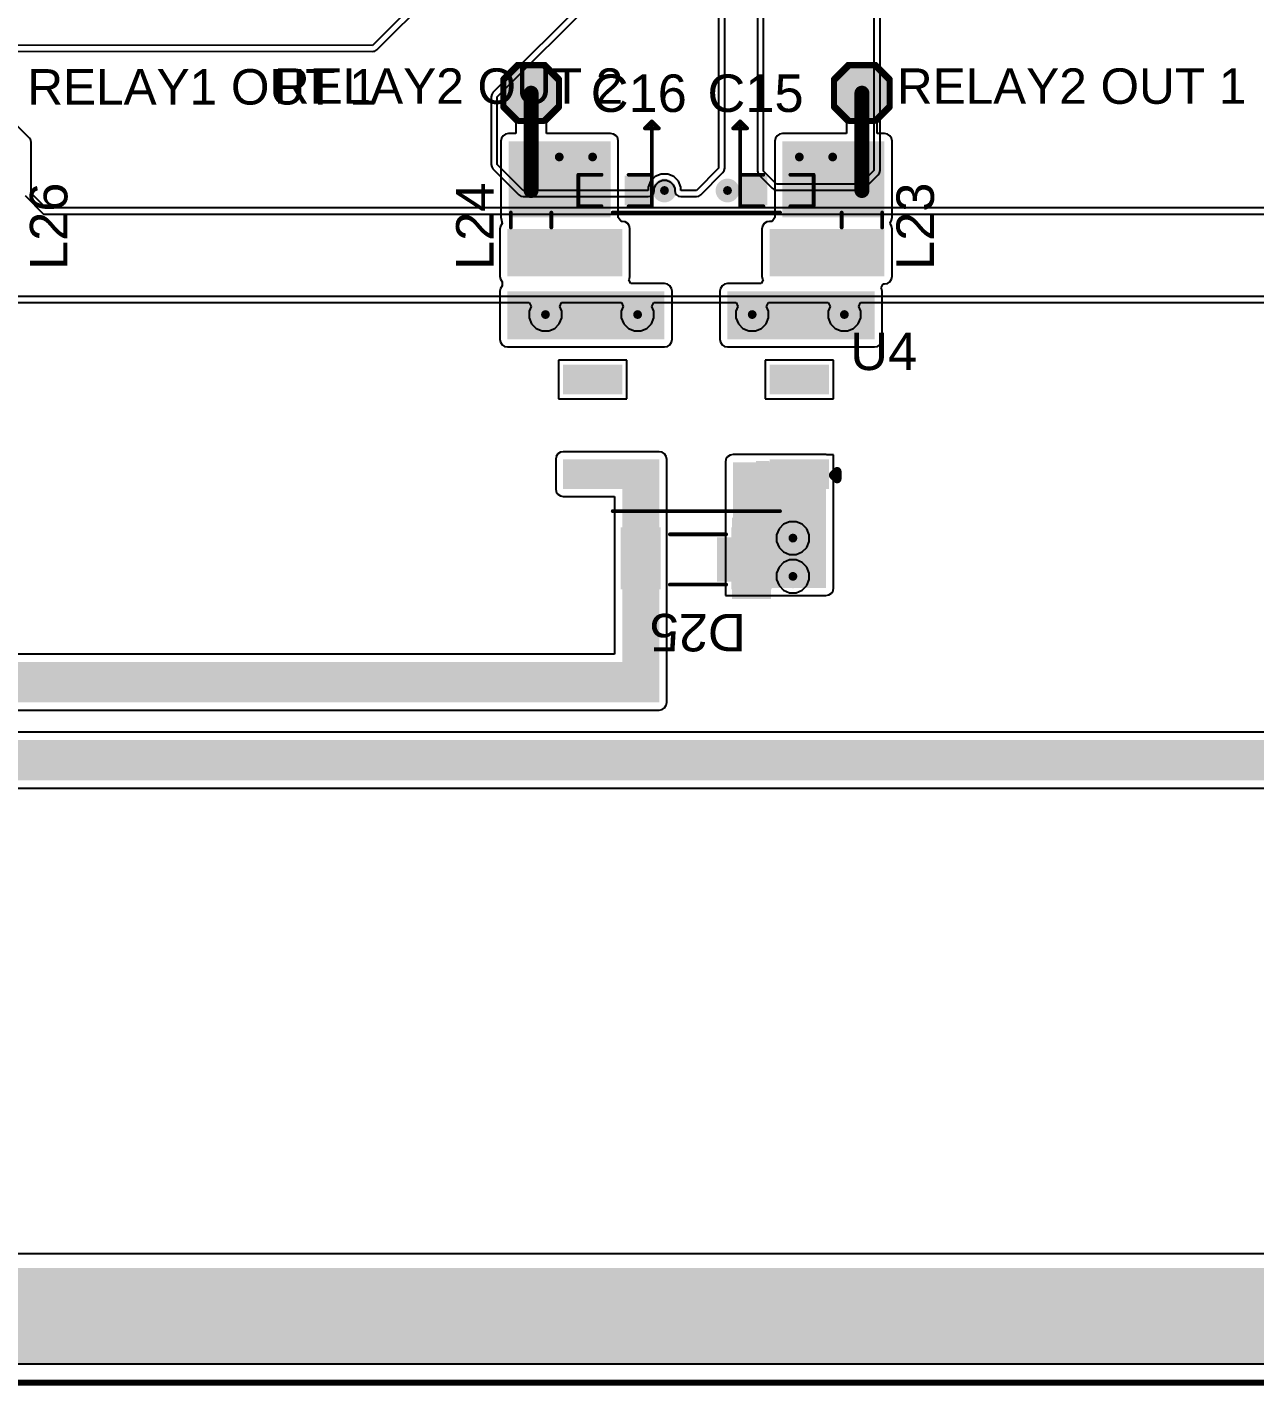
# Model space of a CAD drawing. Header units: millimetres. Extents: x 0 to 174, y 0 to 132.
# Drawn here: x 85.18 to 126.74, y -0.1 to 45.9 of the extents above; entities that cross this region are included whole.
import ezdxf

# ---------------------------------------------------------------- set-up
doc = ezdxf.new("R2010")
doc.units = ezdxf.units.MM
for name, color, linetype in [('BottomLayer', 5, 'Continuous'), ('BottomSolder', 6, 'Continuous'), ('Mechanical2', 216, 'Continuous'), ('TopLayer', 1, 'Continuous'), ('TopOverlay', 2, 'Continuous'), ('TopPaste', 8, 'Continuous'), ('TopSolder', 216, 'Continuous'), ('ViaHoleLayer', 16, 'Continuous')]:
    doc.layers.add(name, color=color, linetype=linetype)
doc.styles.add('Arial', font='', dxfattribs={"height": 0.2})
doc.styles.get('Arial').set_extended_font_data('Arial')

# ---------------------------------------------------------------- blocks, each defined once
blk = doc.blocks.new('G6K_2F_Y_DC12_9')
at = {"layer": 'TopLayer'}
for points in [[(-4.4, 3.4), (-4.4, 4.2), (-2.6, 4.2), (-2.6, 3.4)], [(2.6, 3.4), (2.6, 4.2), (4.4, 4.2), (4.4, 3.4)], [(-4.4, 0.2), (-4.4, 1), (-2.6, 1), (-2.6, 0.2)], [(2.6, 0.2), (2.6, 1), (4.4, 1), (4.4, 0.2)], [(-4.4, -2), (-4.4, -1.2), (-2.6, -1.2), (-2.6, -2)], [(2.6, -2), (2.6, -1.2), (4.4, -1.2), (4.4, -2)], [(-4.4, -4.2), (-4.4, -3.4), (-2.6, -3.4), (-2.6, -4.2)], [(2.6, -4.2), (2.6, -3.4), (4.4, -3.4), (4.4, -4.2)]]:
    blk.add_hatch(color=1, dxfattribs=at).paths.add_polyline_path(points)
at = {"layer": 'TopOverlay'}
blk.add_hatch(color=2, dxfattribs=at).paths.add_polyline_path([(-2.489, 3.353), (-2.032, 3.353), (-2.032, 4.267), (-2.489, 4.267)])
at = {"layer": 'TopPaste'}
for points in [[(-4.4, 3.4), (-4.4, 4.2), (-2.6, 4.2), (-2.6, 3.4)], [(2.6, 3.4), (2.6, 4.2), (4.4, 4.2), (4.4, 3.4)], [(-4.4, 0.2), (-4.4, 1), (-2.6, 1), (-2.6, 0.2)], [(2.6, 0.2), (2.6, 1), (4.4, 1), (4.4, 0.2)], [(-4.4, -2), (-4.4, -1.2), (-2.6, -1.2), (-2.6, -2)], [(2.6, -2), (2.6, -1.2), (4.4, -1.2), (4.4, -2)], [(-4.4, -4.2), (-4.4, -3.4), (-2.6, -3.4), (-2.6, -4.2)], [(2.6, -4.2), (2.6, -3.4), (4.4, -3.4), (4.4, -4.2)]]:
    blk.add_hatch(color=8, dxfattribs=at).paths.add_polyline_path(points)
at = {"layer": 'TopSolder'}
for points in [[(-4.502, 3.298), (-4.502, 4.302), (-2.498, 4.302), (-2.498, 3.298)], [(2.498, 3.298), (2.498, 4.302), (4.502, 4.302), (4.502, 3.298)], [(-4.502, 0.098), (-4.502, 1.102), (-2.498, 1.102), (-2.498, 0.098)], [(2.498, 0.098), (2.498, 1.102), (4.502, 1.102), (4.502, 0.098)], [(-4.502, -2.102), (-4.502, -1.098), (-2.498, -1.098), (-2.498, -2.102)], [(2.498, -2.102), (2.498, -1.098), (4.502, -1.098), (4.502, -2.102)], [(-4.502, -4.302), (-4.502, -3.298), (-2.498, -3.298), (-2.498, -4.302)], [(2.498, -4.302), (2.498, -3.298), (4.502, -3.298), (4.502, -4.302)]]:
    blk.add_hatch(color=216, dxfattribs=at).paths.add_polyline_path(points)
at = {"layer": 'TopOverlay'}
for points, const_width in [([(2.819, 5.055), (-2.845, 5.055)], 0.127), ([(-4.651, 3.838), (-4.778, 3.965)], 0.3), ([(-4.778, 3.965), (-4.778, 3.711)], 0.3), ([(-4.651, 3.838), (-4.778, 3.711)], 0.3), ([(2.819, -5.055), (-2.845, -5.055)], 0.127)]:
    blk.add_lwpolyline(points, dxfattribs=dict(at, const_width=const_width))
for points, const_width in [([(-2.877, 5.055, 1), (-2.813, 5.055, 1)], 0.0635), ([(2.788, 5.055, 1), (2.851, 5.055, 1)], 0.0635), ([(-4.853, 3.965, 1), (-4.703, 3.965, 1)], 0.15), ([(-4.853, 3.965, 1), (-4.703, 3.965, 1)], 0.15), ([(-4.853, 3.711, 1), (-4.703, 3.711, 1)], 0.15), ([(-4.853, 3.711, 1), (-4.703, 3.711, 1)], 0.15), ([(-4.726, 3.838, 1), (-4.576, 3.838, 1)], 0.15), ([(-4.726, 3.838, 1), (-4.576, 3.838, 1)], 0.15), ([(-2.877, -5.055, 1), (-2.813, -5.055, 1)], 0.0635), ([(2.788, -5.055, 1), (2.851, -5.055, 1)], 0.0635)]:
    blk.add_lwpolyline(points, format="xyb", close=True, dxfattribs=dict(at, const_width=const_width))
blk = doc.blocks.new('T__________24')
at = {"layer": 'TopLayer'}
blk.add_hatch(color=1, dxfattribs=at).paths.add_polyline_path([(0.381, 0.762), (-0.381, 0.762), (-0.762, 0.381), (-0.762, -0.381), (-0.381, -0.762), (0.381, -0.762), (0.762, -0.381), (0.762, 0.381)])
at = {"layer": 'TopPaste'}
blk.add_hatch(color=8, dxfattribs=at).paths.add_polyline_path([(0.381, 0.762), (-0.381, 0.762), (-0.762, 0.381), (-0.762, -0.381), (-0.381, -0.762), (0.381, -0.762), (0.762, -0.381), (0.762, 0.381)])
at = {"layer": 'TopSolder'}
blk.add_hatch(color=216, dxfattribs=at).paths.add_polyline_path([(0.432, 0.864), (-0.432, 0.864), (-0.864, 0.432), (-0.864, -0.432), (-0.432, -0.864), (0.432, -0.864), (0.864, -0.432), (0.864, 0.432)])
at = {"layer": 'TopOverlay', "const_width": 0.2}
for points in [[(-0.94, 0.432), (-0.432, 0.94)], [(-0.432, 0.94), (0.432, 0.94)], [(0.432, 0.94), (0.94, 0.432)], [(-0.94, -0.432), (-0.94, 0.432)], [(0.94, -0.432), (0.94, 0.432)], [(-0.94, -0.432), (-0.432, -0.94)], [(0.432, -0.94), (0.94, -0.432)], [(-0.432, -0.94), (0.432, -0.94)]]:
    blk.add_lwpolyline(points, dxfattribs=at)
at = {"layer": 'TopOverlay', "const_width": 0.1}
for points in [[(-0.482, 0.94, 1), (-0.382, 0.94, 1)], [(-0.482, 0.94, 1), (-0.382, 0.94, 1)], [(0.382, 0.94, 1), (0.482, 0.94, 1)], [(0.382, 0.94, 1), (0.482, 0.94, 1)], [(-0.99, 0.432, 1), (-0.89, 0.432, 1)], [(-0.99, 0.432, 1), (-0.89, 0.432, 1)], [(0.89, 0.432, 1), (0.99, 0.432, 1)], [(0.89, 0.432, 1), (0.99, 0.432, 1)], [(-0.99, -0.432, 1), (-0.89, -0.432, 1)], [(-0.99, -0.432, 1), (-0.89, -0.432, 1)], [(0.89, -0.432, 1), (0.99, -0.432, 1)], [(0.89, -0.432, 1), (0.99, -0.432, 1)], [(-0.482, -0.94, 1), (-0.382, -0.94, 1)], [(-0.482, -0.94, 1), (-0.382, -0.94, 1)], [(0.382, -0.94, 1), (0.482, -0.94, 1)], [(0.382, -0.94, 1), (0.482, -0.94, 1)]]:
    blk.add_lwpolyline(points, format="xyb", close=True, dxfattribs=at)
blk = doc.blocks.new('T__________27')
at = {"layer": 'TopLayer'}
blk.add_hatch(color=1, dxfattribs=at).paths.add_polyline_path([(0.381, 0.762), (-0.381, 0.762), (-0.762, 0.381), (-0.762, -0.381), (-0.381, -0.762), (0.381, -0.762), (0.762, -0.381), (0.762, 0.381)])
at = {"layer": 'TopPaste'}
blk.add_hatch(color=8, dxfattribs=at).paths.add_polyline_path([(0.381, 0.762), (-0.381, 0.762), (-0.762, 0.381), (-0.762, -0.381), (-0.381, -0.762), (0.381, -0.762), (0.762, -0.381), (0.762, 0.381)])
at = {"layer": 'TopSolder'}
blk.add_hatch(color=216, dxfattribs=at).paths.add_polyline_path([(0.432, 0.864), (-0.432, 0.864), (-0.864, 0.432), (-0.864, -0.432), (-0.432, -0.864), (0.432, -0.864), (0.864, -0.432), (0.864, 0.432)])
at = {"layer": 'TopOverlay', "const_width": 0.2}
for points in [[(-0.94, 0.432), (-0.432, 0.94)], [(-0.432, 0.94), (0.432, 0.94)], [(0.432, 0.94), (0.94, 0.432)], [(-0.94, -0.432), (-0.94, 0.432)], [(0.94, -0.432), (0.94, 0.432)], [(-0.94, -0.432), (-0.432, -0.94)], [(0.432, -0.94), (0.94, -0.432)], [(-0.432, -0.94), (0.432, -0.94)]]:
    blk.add_lwpolyline(points, dxfattribs=at)
at = {"layer": 'TopOverlay', "const_width": 0.1}
for points in [[(-0.482, 0.94, 1), (-0.382, 0.94, 1)], [(-0.482, 0.94, 1), (-0.382, 0.94, 1)], [(0.382, 0.94, 1), (0.482, 0.94, 1)], [(0.382, 0.94, 1), (0.482, 0.94, 1)], [(-0.99, 0.432, 1), (-0.89, 0.432, 1)], [(-0.99, 0.432, 1), (-0.89, 0.432, 1)], [(0.89, 0.432, 1), (0.99, 0.432, 1)], [(0.89, 0.432, 1), (0.99, 0.432, 1)], [(-0.99, -0.432, 1), (-0.89, -0.432, 1)], [(-0.99, -0.432, 1), (-0.89, -0.432, 1)], [(0.89, -0.432, 1), (0.99, -0.432, 1)], [(0.89, -0.432, 1), (0.99, -0.432, 1)], [(-0.482, -0.94, 1), (-0.382, -0.94, 1)], [(-0.482, -0.94, 1), (-0.382, -0.94, 1)], [(0.382, -0.94, 1), (0.482, -0.94, 1)], [(0.382, -0.94, 1), (0.482, -0.94, 1)]]:
    blk.add_lwpolyline(points, format="xyb", close=True, dxfattribs=at)
blk = doc.blocks.new('I___0805_60')
at = {"layer": 'TopLayer'}
for points in [[(-1.6, 0.66), (-0.4, 0.66), (-0.4, -0.66), (-1.6, -0.66)], [(0.4, 0.66), (1.6, 0.66), (1.6, -0.66), (0.4, -0.66)]]:
    blk.add_hatch(color=1, dxfattribs=at).paths.add_polyline_path(points)
at = {"layer": 'TopPaste'}
for points in [[(-1.6, 0.66), (-0.4, 0.66), (-0.4, -0.66), (-1.6, -0.66)], [(0.4, 0.66), (1.6, 0.66), (1.6, -0.66), (0.4, -0.66)]]:
    blk.add_hatch(color=8, dxfattribs=at).paths.add_polyline_path(points)
at = {"layer": 'TopSolder'}
for points in [[(-1.702, 0.762), (-0.298, 0.762), (-0.298, -0.762), (-1.702, -0.762)], [(0.298, 0.762), (1.702, 0.762), (1.702, -0.762), (0.298, -0.762)]]:
    blk.add_hatch(color=216, dxfattribs=at).paths.add_polyline_path(points)
at = {"layer": 'TopOverlay', "const_width": 0.127}
for points in [[(-0.254, 0.686), (0.254, 0.686)], [(-0.254, -0.686), (0.254, -0.686)]]:
    blk.add_lwpolyline(points, dxfattribs=at)
at = {"layer": 'TopOverlay', "const_width": 0.0635}
for points in [[(-0.286, 0.686, 1), (-0.222, 0.686, 1)], [(0.222, 0.686, 1), (0.286, 0.686, 1)], [(-0.286, -0.686, 1), (-0.222, -0.686, 1)], [(0.222, -0.686, 1), (0.286, -0.686, 1)]]:
    blk.add_lwpolyline(points, format="xyb", close=True, dxfattribs=at)
blk = doc.blocks.new('I___0805_61')
at = {"layer": 'TopLayer'}
for points in [[(-1.6, 0.66), (-0.4, 0.66), (-0.4, -0.66), (-1.6, -0.66)], [(0.4, 0.66), (1.6, 0.66), (1.6, -0.66), (0.4, -0.66)]]:
    blk.add_hatch(color=1, dxfattribs=at).paths.add_polyline_path(points)
at = {"layer": 'TopPaste'}
for points in [[(-1.6, 0.66), (-0.4, 0.66), (-0.4, -0.66), (-1.6, -0.66)], [(0.4, 0.66), (1.6, 0.66), (1.6, -0.66), (0.4, -0.66)]]:
    blk.add_hatch(color=8, dxfattribs=at).paths.add_polyline_path(points)
at = {"layer": 'TopSolder'}
for points in [[(-1.702, 0.762), (-0.298, 0.762), (-0.298, -0.762), (-1.702, -0.762)], [(0.298, 0.762), (1.702, 0.762), (1.702, -0.762), (0.298, -0.762)]]:
    blk.add_hatch(color=216, dxfattribs=at).paths.add_polyline_path(points)
at = {"layer": 'TopOverlay', "const_width": 0.127}
for points in [[(-0.254, 0.686), (0.254, 0.686)], [(-0.254, -0.686), (0.254, -0.686)]]:
    blk.add_lwpolyline(points, dxfattribs=at)
at = {"layer": 'TopOverlay', "const_width": 0.0635}
for points in [[(-0.286, 0.686, 1), (-0.222, 0.686, 1)], [(0.222, 0.686, 1), (0.286, 0.686, 1)], [(-0.286, -0.686, 1), (-0.222, -0.686, 1)], [(0.222, -0.686, 1), (0.286, -0.686, 1)]]:
    blk.add_lwpolyline(points, format="xyb", close=True, dxfattribs=at)
blk = doc.blocks.new('SOD_80_M___MELF_71')
at = {"layer": 'TopLayer'}
for points in [[(-1.25, -1), (-2.5, -1), (-2.5, 1), (-1.25, 1)], [(2.5, -1), (1.25, -1), (1.25, 1), (2.5, 1)]]:
    blk.add_hatch(color=1, dxfattribs=at).paths.add_polyline_path(points)
at = {"layer": 'TopOverlay'}
for points in [[(-2.54, 1.041), (-1.219, 1.041), (-1.219, 1.372), (-2.54, 1.372)], [(-1.193, -0.711), (-0.711, -0.711), (-0.711, 0.787), (-1.193, 0.787)], [(-2.54, -1.372), (-1.219, -1.372), (-1.219, -1.041), (-2.54, -1.041)]]:
    blk.add_hatch(color=2, dxfattribs=at).paths.add_polyline_path(points)
at = {"layer": 'TopPaste'}
for points in [[(-1.25, -1), (-2.5, -1), (-2.5, 1), (-1.25, 1)], [(2.5, -1), (1.25, -1), (1.25, 1), (2.5, 1)]]:
    blk.add_hatch(color=8, dxfattribs=at).paths.add_polyline_path(points)
at = {"layer": 'TopSolder'}
for points in [[(-1.195, -1.055), (-2.555, -1.055), (-2.555, 1.055), (-1.195, 1.055)], [(2.555, -1.055), (1.195, -1.055), (1.195, 1.055), (2.555, 1.055)]]:
    blk.add_hatch(color=216, dxfattribs=at).paths.add_polyline_path(points)
at = {"layer": 'TopOverlay', "const_width": 0.127}
for points in [[(0.889, 0.889), (-1.016, 0.889)], [(0.889, -0.813), (-1.016, -0.813)]]:
    blk.add_lwpolyline(points, dxfattribs=at)
at = {"layer": 'TopOverlay', "const_width": 0.0635}
for points in [[(-1.048, 0.889, 1), (-0.984, 0.889, 1)], [(0.857, 0.889, 1), (0.921, 0.889, 1)], [(-1.048, -0.813, 1), (-0.984, -0.813, 1)], [(0.857, -0.813, 1), (0.921, -0.813, 1)]]:
    blk.add_lwpolyline(points, format="xyb", close=True, dxfattribs=at)
blk = doc.blocks.new('C___0603_95')
at = {"layer": 'TopLayer'}
for points in [[(-0.381, 0.445), (-0.381, -0.445), (-1.143, -0.445), (-1.143, 0.445)], [(1.143, 0.445), (1.143, -0.445), (0.381, -0.445), (0.381, 0.445)]]:
    blk.add_hatch(color=1, dxfattribs=at).paths.add_polyline_path(points)
at = {"layer": 'TopPaste'}
for points in [[(-0.381, 0.445), (-0.381, -0.445), (-1.143, -0.445), (-1.143, 0.445)], [(1.143, 0.445), (1.143, -0.445), (0.381, -0.445), (0.381, 0.445)]]:
    blk.add_hatch(color=8, dxfattribs=at).paths.add_polyline_path(points)
at = {"layer": 'TopSolder'}
for points in [[(-0.321, 0.504), (-0.321, -0.504), (-1.203, -0.504), (-1.203, 0.504)], [(1.203, 0.504), (1.203, -0.504), (0.321, -0.504), (0.321, 0.504)]]:
    blk.add_hatch(color=216, dxfattribs=at).paths.add_polyline_path(points)
at = {"layer": 'TopOverlay', "const_width": 0.127}
for points in [[(-1.245, -0.533), (-1.245, 0.533)], [(-1.245, 0.533), (-0.457, 0.533)], [(0.457, 0.533), (1.245, 0.533)], [(1.245, -0.533), (1.245, 0.533)], [(-1.245, -0.533), (-0.457, -0.533)], [(0.457, -0.533), (1.245, -0.533)]]:
    blk.add_lwpolyline(points, dxfattribs=at)
at = {"layer": 'TopOverlay', "const_width": 0.0635}
for points in [[(-1.276, 0.533, 1), (-1.213, 0.533, 1)], [(-1.276, 0.533, 1), (-1.213, 0.533, 1)], [(-0.489, 0.533, 1), (-0.425, 0.533, 1)], [(0.425, 0.533, 1), (0.489, 0.533, 1)], [(1.213, 0.533, 1), (1.276, 0.533, 1)], [(1.213, 0.533, 1), (1.276, 0.533, 1)], [(-1.276, -0.533, 1), (-1.213, -0.533, 1)], [(-1.276, -0.533, 1), (-1.213, -0.533, 1)], [(-0.489, -0.533, 1), (-0.425, -0.533, 1)], [(0.425, -0.533, 1), (0.489, -0.533, 1)], [(1.213, -0.533, 1), (1.276, -0.533, 1)], [(1.213, -0.533, 1), (1.276, -0.533, 1)]]:
    blk.add_lwpolyline(points, format="xyb", close=True, dxfattribs=at)
blk = doc.blocks.new('C___0603_96')
at = {"layer": 'TopLayer'}
for points in [[(-0.381, 0.445), (-0.381, -0.445), (-1.143, -0.445), (-1.143, 0.445)], [(1.143, 0.445), (1.143, -0.445), (0.381, -0.445), (0.381, 0.445)]]:
    blk.add_hatch(color=1, dxfattribs=at).paths.add_polyline_path(points)
at = {"layer": 'TopPaste'}
for points in [[(-0.381, 0.445), (-0.381, -0.445), (-1.143, -0.445), (-1.143, 0.445)], [(1.143, 0.445), (1.143, -0.445), (0.381, -0.445), (0.381, 0.445)]]:
    blk.add_hatch(color=8, dxfattribs=at).paths.add_polyline_path(points)
at = {"layer": 'TopSolder'}
for points in [[(-0.321, 0.504), (-0.321, -0.504), (-1.203, -0.504), (-1.203, 0.504)], [(1.203, 0.504), (1.203, -0.504), (0.321, -0.504), (0.321, 0.504)]]:
    blk.add_hatch(color=216, dxfattribs=at).paths.add_polyline_path(points)
at = {"layer": 'TopOverlay', "const_width": 0.127}
for points in [[(-1.245, 0.533), (-1.245, -0.533)], [(-0.457, 0.533), (-1.245, 0.533)], [(1.245, 0.533), (0.457, 0.533)], [(1.245, 0.533), (1.245, -0.533)], [(-0.457, -0.533), (-1.245, -0.533)], [(1.245, -0.533), (0.457, -0.533)]]:
    blk.add_lwpolyline(points, dxfattribs=at)
at = {"layer": 'TopOverlay', "const_width": 0.0635}
for points in [[(-1.276, 0.533, 1), (-1.213, 0.533, 1)], [(-1.276, 0.533, 1), (-1.213, 0.533, 1)], [(-0.489, 0.533, 1), (-0.425, 0.533, 1)], [(0.425, 0.533, 1), (0.489, 0.533, 1)], [(1.213, 0.533, 1), (1.276, 0.533, 1)], [(1.213, 0.533, 1), (1.276, 0.533, 1)], [(-1.276, -0.533, 1), (-1.213, -0.533, 1)], [(-1.276, -0.533, 1), (-1.213, -0.533, 1)], [(-0.489, -0.533, 1), (-0.425, -0.533, 1)], [(0.425, -0.533, 1), (0.489, -0.533, 1)], [(1.213, -0.533, 1), (1.276, -0.533, 1)], [(1.213, -0.533, 1), (1.276, -0.533, 1)]]:
    blk.add_lwpolyline(points, format="xyb", close=True, dxfattribs=at)

msp = doc.modelspace()

# ---------------------------------------------------------------- hatches: boundary and pattern name
at = {"layer": 'BottomLayer'}
h = msp.add_hatch(color=5, dxfattribs=at)
edge = h.paths.add_edge_path()
edge.add_arc((103.19, 41.504), 0.3, 0, 360)
h = msp.add_hatch(color=5, dxfattribs=at)
edge = h.paths.add_edge_path()
edge.add_arc((104.318, 41.504), 0.3, 0, 360)
h = msp.add_hatch(color=5, dxfattribs=at)
edge = h.paths.add_edge_path()
edge.add_arc((111.318, 41.504), 0.3, 0, 360)
h = msp.add_hatch(color=5, dxfattribs=at)
edge = h.paths.add_edge_path()
edge.add_arc((112.446, 41.504), 0.3, 0, 360)
h = msp.add_hatch(color=5, dxfattribs=at)
edge = h.paths.add_edge_path()
edge.add_arc((106.751, 40.369), 0.3, 0, 360)
h = msp.add_hatch(color=5, dxfattribs=at)
edge = h.paths.add_edge_path()
edge.add_arc((108.885, 40.369), 0.3, 0, 360)
h = msp.add_hatch(color=5, dxfattribs=at)
edge = h.paths.add_edge_path()
edge.add_arc((102.722, 36.169), 0.3, 0, 360)
h = msp.add_hatch(color=5, dxfattribs=at)
edge = h.paths.add_edge_path()
edge.add_arc((105.842, 36.169), 0.3, 0, 360)
h = msp.add_hatch(color=5, dxfattribs=at)
edge = h.paths.add_edge_path()
edge.add_arc((109.722, 36.169), 0.3, 0, 360)
h = msp.add_hatch(color=5, dxfattribs=at)
edge = h.paths.add_edge_path()
edge.add_arc((112.842, 36.169), 0.3, 0, 360)
h = msp.add_hatch(color=5, dxfattribs=at)
edge = h.paths.add_edge_path()
edge.add_arc((111.1, 28.6), 0.3, 0, 360)
h = msp.add_hatch(color=5, dxfattribs=at)
edge = h.paths.add_edge_path()
edge.add_arc((111.1, 27.305), 0.3, 0, 360)
at = {"layer": 'BottomSolder'}
h = msp.add_hatch(color=6, dxfattribs=at)
edge = h.paths.add_edge_path()
edge.add_arc((103.19, 41.504), 0.402, 0, 360)
h = msp.add_hatch(color=6, dxfattribs=at)
edge = h.paths.add_edge_path()
edge.add_arc((104.318, 41.504), 0.402, 0, 360)
h = msp.add_hatch(color=6, dxfattribs=at)
edge = h.paths.add_edge_path()
edge.add_arc((111.318, 41.504), 0.402, 0, 360)
h = msp.add_hatch(color=6, dxfattribs=at)
edge = h.paths.add_edge_path()
edge.add_arc((112.446, 41.504), 0.402, 0, 360)
h = msp.add_hatch(color=6, dxfattribs=at)
edge = h.paths.add_edge_path()
edge.add_arc((106.751, 40.369), 0.402, 0, 360)
h = msp.add_hatch(color=6, dxfattribs=at)
edge = h.paths.add_edge_path()
edge.add_arc((108.885, 40.369), 0.402, 0, 360)
h = msp.add_hatch(color=6, dxfattribs=at)
edge = h.paths.add_edge_path()
edge.add_arc((102.722, 36.169), 0.402, 0, 360)
h = msp.add_hatch(color=6, dxfattribs=at)
edge = h.paths.add_edge_path()
edge.add_arc((105.842, 36.169), 0.402, 0, 360)
h = msp.add_hatch(color=6, dxfattribs=at)
edge = h.paths.add_edge_path()
edge.add_arc((109.722, 36.169), 0.402, 0, 360)
h = msp.add_hatch(color=6, dxfattribs=at)
edge = h.paths.add_edge_path()
edge.add_arc((112.842, 36.169), 0.402, 0, 360)
h = msp.add_hatch(color=6, dxfattribs=at)
edge = h.paths.add_edge_path()
edge.add_arc((111.1, 28.6), 0.402, 0, 360)
h = msp.add_hatch(color=6, dxfattribs=at)
edge = h.paths.add_edge_path()
edge.add_arc((111.1, 27.305), 0.402, 0, 360)
at = {"layer": 'TopLayer'}
for points in [[(104.927, 42.037), (101.473, 42.037), (101.473, 39.465), (104.927, 39.465)], [(110.744, 39.465), (114.198, 39.465), (114.198, 42.037), (110.744, 42.037)], [(105.323, 39.065), (101.437, 39.065), (101.437, 37.465), (105.323, 37.465)], [(110.312, 37.465), (114.198, 37.465), (114.198, 39.065), (110.312, 39.065)], [(101.437, 35.331), (106.751, 35.331), (106.751, 36.957), (101.437, 36.957)], [(108.885, 35.331), (113.863, 35.331), (113.863, 36.957), (108.885, 36.957)], [(103.327, 30.27), (106.573, 30.27), (106.573, 31.267), (103.327, 31.267)], [(105.323, 23.038), (106.573, 23.038), (106.573, 31.169), (105.323, 31.169)], [(109.073, 26.915), (112.218, 26.915), (112.218, 31.169), (109.073, 31.169)], [(109.073, 29.769), (112.218, 29.769), (112.218, 31.169), (109.073, 31.169)], [(57.531, 23.038), (106.573, 23.038), (106.573, 24.409), (57.531, 24.409)], [(48.412, 20.396), (131.175, 20.396), (131.175, 21.768), (48.412, 21.768)], [(0.94, 0.635), (159.334, 0.635), (159.334, 3.886), (0.94, 3.886)]]:
    msp.add_hatch(color=1, dxfattribs=at).paths.add_polyline_path(points)
h = msp.add_hatch(color=1, dxfattribs=at)
edge = h.paths.add_edge_path()
edge.add_arc((103.19, 41.504), 0.3, 0, 360)
h = msp.add_hatch(color=1, dxfattribs=at)
edge = h.paths.add_edge_path()
edge.add_arc((104.318, 41.504), 0.3, 0, 360)
h = msp.add_hatch(color=1, dxfattribs=at)
edge = h.paths.add_edge_path()
edge.add_arc((111.318, 41.504), 0.3, 0, 360)
h = msp.add_hatch(color=1, dxfattribs=at)
edge = h.paths.add_edge_path()
edge.add_arc((112.446, 41.504), 0.3, 0, 360)
h = msp.add_hatch(color=1, dxfattribs=at)
edge = h.paths.add_edge_path()
edge.add_arc((106.751, 40.369), 0.3, 0, 360)
h = msp.add_hatch(color=1, dxfattribs=at)
edge = h.paths.add_edge_path()
edge.add_arc((108.885, 40.369), 0.3, 0, 360)
h = msp.add_hatch(color=1, dxfattribs=at)
edge = h.paths.add_edge_path()
edge.add_arc((102.722, 36.169), 0.3, 0, 360)
h = msp.add_hatch(color=1, dxfattribs=at)
edge = h.paths.add_edge_path()
edge.add_arc((105.842, 36.169), 0.3, 0, 360)
h = msp.add_hatch(color=1, dxfattribs=at)
edge = h.paths.add_edge_path()
edge.add_arc((109.722, 36.169), 0.3, 0, 360)
h = msp.add_hatch(color=1, dxfattribs=at)
edge = h.paths.add_edge_path()
edge.add_arc((112.842, 36.169), 0.3, 0, 360)
h = msp.add_hatch(color=1, dxfattribs=at)
edge = h.paths.add_edge_path()
edge.add_arc((111.1, 28.6), 0.3, 0, 360)
h = msp.add_hatch(color=1, dxfattribs=at)
edge = h.paths.add_edge_path()
edge.add_arc((111.1, 27.305), 0.3, 0, 360)
at = {"layer": 'TopSolder'}
h = msp.add_hatch(color=216, dxfattribs=at)
edge = h.paths.add_edge_path()
edge.add_arc((103.19, 41.504), 0.402, 0, 360)
h = msp.add_hatch(color=216, dxfattribs=at)
edge = h.paths.add_edge_path()
edge.add_arc((104.318, 41.504), 0.402, 0, 360)
h = msp.add_hatch(color=216, dxfattribs=at)
edge = h.paths.add_edge_path()
edge.add_arc((111.318, 41.504), 0.402, 0, 360)
h = msp.add_hatch(color=216, dxfattribs=at)
edge = h.paths.add_edge_path()
edge.add_arc((112.446, 41.504), 0.402, 0, 360)
h = msp.add_hatch(color=216, dxfattribs=at)
edge = h.paths.add_edge_path()
edge.add_arc((106.751, 40.369), 0.402, 0, 360)
h = msp.add_hatch(color=216, dxfattribs=at)
edge = h.paths.add_edge_path()
edge.add_arc((108.885, 40.369), 0.402, 0, 360)
h = msp.add_hatch(color=216, dxfattribs=at)
edge = h.paths.add_edge_path()
edge.add_arc((102.722, 36.169), 0.402, 0, 360)
h = msp.add_hatch(color=216, dxfattribs=at)
edge = h.paths.add_edge_path()
edge.add_arc((105.842, 36.169), 0.402, 0, 360)
h = msp.add_hatch(color=216, dxfattribs=at)
edge = h.paths.add_edge_path()
edge.add_arc((109.722, 36.169), 0.402, 0, 360)
h = msp.add_hatch(color=216, dxfattribs=at)
edge = h.paths.add_edge_path()
edge.add_arc((112.842, 36.169), 0.402, 0, 360)
h = msp.add_hatch(color=216, dxfattribs=at)
edge = h.paths.add_edge_path()
edge.add_arc((111.1, 28.6), 0.402, 0, 360)
h = msp.add_hatch(color=216, dxfattribs=at)
edge = h.paths.add_edge_path()
edge.add_arc((111.1, 27.305), 0.402, 0, 360)
at = {"layer": 'ViaHoleLayer'}
h = msp.add_hatch(color=16, dxfattribs=at)
edge = h.paths.add_edge_path()
edge.add_arc((103.19, 41.504), 0.15, 0, 360)
h = msp.add_hatch(color=16, dxfattribs=at)
edge = h.paths.add_edge_path()
edge.add_arc((104.318, 41.504), 0.15, 0, 360)
h = msp.add_hatch(color=16, dxfattribs=at)
edge = h.paths.add_edge_path()
edge.add_arc((111.318, 41.504), 0.15, 0, 360)
h = msp.add_hatch(color=16, dxfattribs=at)
edge = h.paths.add_edge_path()
edge.add_arc((112.446, 41.504), 0.15, 0, 360)
h = msp.add_hatch(color=16, dxfattribs=at)
edge = h.paths.add_edge_path()
edge.add_arc((106.751, 40.369), 0.15, 0, 360)
h = msp.add_hatch(color=16, dxfattribs=at)
edge = h.paths.add_edge_path()
edge.add_arc((108.885, 40.369), 0.15, 0, 360)
h = msp.add_hatch(color=16, dxfattribs=at)
edge = h.paths.add_edge_path()
edge.add_arc((102.722, 36.169), 0.15, 0, 360)
h = msp.add_hatch(color=16, dxfattribs=at)
edge = h.paths.add_edge_path()
edge.add_arc((105.842, 36.169), 0.15, 0, 360)
h = msp.add_hatch(color=16, dxfattribs=at)
edge = h.paths.add_edge_path()
edge.add_arc((109.722, 36.169), 0.15, 0, 360)
h = msp.add_hatch(color=16, dxfattribs=at)
edge = h.paths.add_edge_path()
edge.add_arc((112.842, 36.169), 0.15, 0, 360)
h = msp.add_hatch(color=16, dxfattribs=at)
edge = h.paths.add_edge_path()
edge.add_arc((111.1, 28.6), 0.15, 0, 360)
h = msp.add_hatch(color=16, dxfattribs=at)
edge = h.paths.add_edge_path()
edge.add_arc((111.1, 27.305), 0.15, 0, 360)

# ---------------------------------------------------------------- linework, layer by layer
at = {"layer": 'BottomLayer'}
for p, q in [((108.585, 111.354), (108.585, 41.123)), ((108.792, 41.123), (108.792, 111.268)), ((113.843, 106.35), (113.843, 41.046)), ((114.05, 41.046), (114.05, 106.264)), ((109.902, 63.708), (109.902, 41.91)), ((110.109, 41.91), (110.109, 63.708)), ((103.48, 51.892), (96.87, 45.283)), ((97.017, 45.136), (103.626, 51.746)), ((104.847, 47.584), (100.946, 43.682)), ((101.092, 43.536), (105.054, 47.498)), ((96.87, 45.283), (80.727, 45.294)), ((80.813, 45.087), (96.87, 45.075)), ((96.87, 45.075), (96.911, 45.084)), ((96.911, 45.084), (96.949, 45.091)), ((96.949, 45.091), (96.983, 45.114)), ((96.949, 45.091), (96.949, 45.091)), ((96.949, 45.091), (96.949, 45.091)), ((96.983, 45.114), (97.016, 45.136)), ((97.016, 45.136), (97.016, 45.136)), ((97.016, 45.136), (97.017, 45.136)), ((96.87, 45.075), (96.87, 45.075)), ((96.87, 45.075), (96.87, 45.075)), ((100.901, 43.615), (100.885, 43.536)), ((100.885, 43.536), (100.885, 43.536)), ((100.885, 43.536), (100.885, 41.25)), ((100.946, 43.682), (100.901, 43.615)), ((101.092, 41.25), (101.092, 43.536)), ((85.249, 42.145), (84.805, 42.59)), ((85.294, 42.078), (85.249, 42.145)), ((85.249, 42.145), (85.249, 42.145)), ((85.31, 41.999), (85.294, 42.078)), ((85.31, 40.281), (85.31, 41.999)), ((109.902, 41.91), (109.902, 41.021)), ((110.109, 41.021), (110.109, 41.91)), ((100.885, 41.25), (100.901, 41.17)), ((100.901, 41.17), (100.946, 41.103)), ((100.946, 41.103), (100.946, 41.103)), ((100.946, 41.103), (101.826, 40.223)), ((101.972, 40.369), (101.092, 41.25)), ((108.585, 41.123), (107.832, 40.369)), ((107.978, 40.223), (108.731, 40.976)), ((108.731, 40.976), (108.776, 41.043)), ((108.731, 40.976), (108.731, 40.976)), ((108.776, 41.043), (108.792, 41.123)), ((108.792, 41.123), (108.792, 41.123)), ((109.902, 41.021), (109.918, 40.942)), ((109.918, 40.942), (109.963, 40.874)), ((110.541, 40.589), (110.109, 41.021)), ((113.843, 41.046), (113.386, 40.589)), ((113.989, 40.9), (114.034, 40.967)), ((114.034, 40.967), (114.05, 41.046)), ((114.05, 41.046), (114.05, 41.046)), ((106.281, 40.683), (106.197, 40.48)), ((106.437, 40.839), (106.281, 40.683)), ((106.404, 40.438), (106.457, 40.566)), ((106.641, 40.923), (106.437, 40.839)), ((106.457, 40.566), (106.555, 40.663)), ((106.555, 40.663), (106.682, 40.716)), ((106.861, 40.923), (106.641, 40.923)), ((106.682, 40.716), (106.82, 40.716)), ((106.82, 40.716), (106.947, 40.663)), ((107.065, 40.839), (106.861, 40.923)), ((106.947, 40.663), (107.045, 40.566)), ((107.045, 40.566), (107.098, 40.438)), ((107.221, 40.683), (107.065, 40.839)), ((107.305, 40.48), (107.221, 40.683)), ((109.963, 40.874), (109.963, 40.874)), ((109.963, 40.874), (110.394, 40.443)), ((113.386, 40.589), (110.541, 40.589)), ((113.532, 40.443), (113.989, 40.9)), ((85.103, 40.196), (85.725, 39.573)), ((85.811, 39.78), (85.31, 40.281)), ((101.826, 40.223), (101.893, 40.178)), ((101.893, 40.178), (101.972, 40.162)), ((106.197, 40.369), (101.972, 40.369)), ((101.972, 40.162), (101.972, 40.162)), ((101.972, 40.162), (106.197, 40.162)), ((106.197, 40.48), (106.197, 40.369)), ((106.197, 40.162), (106.276, 40.178)), ((106.276, 40.178), (106.344, 40.223)), ((106.344, 40.223), (106.388, 40.29)), ((106.388, 40.29), (106.404, 40.369)), ((106.404, 40.369), (106.404, 40.438)), ((107.098, 40.438), (107.098, 40.369)), ((107.098, 40.369), (107.114, 40.29)), ((107.114, 40.29), (107.159, 40.223)), ((107.159, 40.223), (107.226, 40.178)), ((107.226, 40.178), (107.305, 40.162)), ((107.305, 40.369), (107.305, 40.48)), ((107.832, 40.369), (107.305, 40.369)), ((107.305, 40.162), (107.832, 40.162)), ((107.832, 40.162), (107.911, 40.178)), ((107.911, 40.178), (107.978, 40.223)), ((110.394, 40.443), (110.462, 40.398)), ((110.462, 40.398), (110.541, 40.382)), ((110.541, 40.382), (110.541, 40.382)), ((110.541, 40.382), (113.386, 40.382)), ((113.386, 40.382), (113.465, 40.398)), ((113.465, 40.398), (113.532, 40.443)), ((113.532, 40.443), (113.532, 40.443)), ((85.725, 39.573), (143.408, 39.573)), ((143.408, 39.78), (85.811, 39.78)), ((146.609, 36.779), (81.382, 36.779)), ((83.93, 36.572), (102.175, 36.572)), ((102.236, 36.445), (102.168, 36.28)), ((102.175, 36.572), (102.236, 36.445)), ((103.207, 36.445), (103.269, 36.572)), ((103.276, 36.28), (103.207, 36.445)), ((103.269, 36.572), (105.295, 36.572)), ((105.356, 36.445), (105.288, 36.28)), ((105.295, 36.572), (105.356, 36.445)), ((106.327, 36.445), (106.389, 36.572)), ((106.396, 36.28), (106.327, 36.445)), ((106.389, 36.572), (109.175, 36.572)), ((109.236, 36.445), (109.168, 36.28)), ((109.175, 36.572), (109.236, 36.445)), ((110.207, 36.445), (110.269, 36.572)), ((110.276, 36.28), (110.207, 36.445)), ((110.269, 36.572), (112.295, 36.572)), ((112.356, 36.445), (112.288, 36.28)), ((112.295, 36.572), (112.356, 36.445)), ((113.327, 36.445), (113.389, 36.572)), ((113.396, 36.28), (113.327, 36.445)), ((113.389, 36.572), (129.244, 36.572)), ((102.168, 36.28), (102.168, 36.059)), ((102.168, 36.059), (102.252, 35.856)), ((103.191, 35.856), (103.276, 36.059)), ((103.276, 36.059), (103.276, 36.28)), ((105.288, 36.28), (105.288, 36.059)), ((105.288, 36.059), (105.372, 35.856)), ((106.311, 35.856), (106.396, 36.059)), ((106.396, 36.059), (106.396, 36.28)), ((109.168, 36.28), (109.168, 36.059)), ((109.168, 36.059), (109.252, 35.856)), ((110.191, 35.856), (110.276, 36.059)), ((110.276, 36.059), (110.276, 36.28)), ((112.288, 36.28), (112.288, 36.059)), ((112.288, 36.059), (112.372, 35.856)), ((113.311, 35.856), (113.396, 36.059)), ((113.396, 36.059), (113.396, 36.28)), ((102.252, 35.856), (102.408, 35.7)), ((102.408, 35.7), (102.612, 35.615)), ((102.612, 35.615), (102.832, 35.615)), ((102.832, 35.615), (103.036, 35.7)), ((103.036, 35.7), (103.191, 35.856)), ((105.372, 35.856), (105.528, 35.7)), ((105.528, 35.7), (105.732, 35.615)), ((105.732, 35.615), (105.952, 35.615)), ((105.952, 35.615), (106.156, 35.7)), ((106.156, 35.7), (106.311, 35.856)), ((109.252, 35.856), (109.408, 35.7)), ((109.408, 35.7), (109.612, 35.615)), ((109.612, 35.615), (109.832, 35.615)), ((109.832, 35.615), (110.036, 35.7)), ((110.036, 35.7), (110.191, 35.856)), ((112.372, 35.856), (112.528, 35.7)), ((112.528, 35.7), (112.732, 35.615)), ((112.732, 35.615), (112.952, 35.615)), ((112.952, 35.615), (113.156, 35.7)), ((113.156, 35.7), (113.311, 35.856)), ((110.786, 29.07), (110.63, 28.914)), ((110.989, 29.154), (110.786, 29.07)), ((111.21, 29.154), (110.989, 29.154)), ((111.413, 29.07), (111.21, 29.154)), ((111.569, 28.914), (111.413, 29.07)), ((110.63, 28.914), (110.546, 28.711)), ((110.546, 28.711), (110.546, 28.49)), ((111.654, 28.711), (111.569, 28.914)), ((111.654, 28.49), (111.654, 28.711)), ((110.546, 28.49), (110.63, 28.287)), ((110.63, 28.287), (110.786, 28.131)), ((110.786, 28.131), (110.989, 28.046)), ((111.21, 28.046), (111.413, 28.131)), ((111.413, 28.131), (111.569, 28.287)), ((111.569, 28.287), (111.654, 28.49)), ((110.63, 27.619), (110.546, 27.415)), ((110.786, 27.775), (110.63, 27.619)), ((110.989, 27.859), (110.786, 27.775)), ((110.989, 28.046), (111.21, 28.046)), ((111.21, 27.859), (110.989, 27.859)), ((111.413, 27.775), (111.21, 27.859)), ((111.569, 27.619), (111.413, 27.775)), ((111.654, 27.415), (111.569, 27.619)), ((110.546, 27.415), (110.546, 27.195)), ((110.546, 27.195), (110.63, 26.991)), ((111.569, 26.991), (111.654, 27.195)), ((111.654, 27.195), (111.654, 27.415)), ((110.63, 26.991), (110.786, 26.835)), ((110.786, 26.835), (110.989, 26.751)), ((110.989, 26.751), (111.21, 26.751)), ((111.21, 26.751), (111.413, 26.835)), ((111.413, 26.835), (111.569, 26.991)), ((154.584, 0.635), (5.416, 0.635))]:
    msp.add_line(p, q, dxfattribs=at)
at = {"layer": 'Mechanical2', "const_width": 0.203}
msp.add_lwpolyline([(0, 0), (160, 0)], dxfattribs=at)
at = {"layer": 'TopLayer'}
for p, q in [((101.727, 44.679), (101.219, 44.171)), ((102.743, 44.679), (101.727, 44.679)), ((103.251, 44.171), (102.743, 44.679)), ((112.928, 44.679), (112.42, 44.171)), ((113.944, 44.679), (112.928, 44.679)), ((114.452, 44.171), (113.944, 44.679)), ((101.219, 44.171), (101.219, 43.155)), ((103.251, 43.155), (103.251, 44.171)), ((112.42, 44.171), (112.42, 43.155)), ((114.452, 43.155), (114.452, 44.171)), ((101.219, 43.155), (101.717, 42.657)), ((102.753, 42.657), (103.251, 43.155)), ((112.42, 43.155), (112.918, 42.657)), ((113.954, 42.657), (114.452, 43.155)), ((101.717, 42.657), (101.717, 42.296)), ((102.753, 42.296), (102.753, 42.657)), ((112.918, 42.657), (112.918, 42.296)), ((113.954, 42.296), (113.954, 42.657)), ((101.234, 42.136), (101.214, 42.037)), ((101.214, 42.037), (101.214, 39.465)), ((101.29, 42.22), (101.234, 42.136)), ((101.374, 42.276), (101.29, 42.22)), ((101.473, 42.296), (101.374, 42.276)), ((101.717, 42.296), (101.473, 42.296)), ((104.927, 42.296), (102.753, 42.296)), ((105.027, 42.276), (104.927, 42.296)), ((105.111, 42.22), (105.027, 42.276)), ((105.167, 42.136), (105.111, 42.22)), ((105.186, 42.037), (105.167, 42.136)), ((105.186, 39.465), (105.186, 42.037)), ((110.505, 42.136), (110.485, 42.037)), ((110.485, 42.037), (110.485, 39.465)), ((110.561, 42.22), (110.505, 42.136)), ((110.645, 42.276), (110.561, 42.22)), ((110.744, 42.296), (110.645, 42.276)), ((112.918, 42.296), (110.744, 42.296)), ((114.198, 42.296), (113.954, 42.296)), ((114.298, 42.276), (114.198, 42.296)), ((114.382, 42.22), (114.298, 42.276)), ((114.438, 42.136), (114.382, 42.22)), ((114.457, 42.037), (114.438, 42.136)), ((114.457, 39.465), (114.457, 42.037)), ((101.198, 39.164), (101.178, 39.065)), ((101.254, 39.248), (101.198, 39.164)), ((101.214, 39.465), (101.234, 39.366)), ((101.234, 39.366), (101.254, 39.248)), ((105.184, 39.451), (105.186, 39.465)), ((105.28, 39.324), (105.184, 39.451)), ((105.323, 39.324), (105.28, 39.324)), ((105.423, 39.304), (105.323, 39.324)), ((105.507, 39.248), (105.423, 39.304)), ((105.563, 39.164), (105.507, 39.248)), ((105.582, 39.065), (105.563, 39.164)), ((110.073, 39.164), (110.053, 39.065)), ((110.129, 39.248), (110.073, 39.164)), ((110.213, 39.304), (110.129, 39.248)), ((110.312, 39.324), (110.213, 39.304)), ((110.392, 39.324), (110.312, 39.324)), ((110.488, 39.451), (110.392, 39.324)), ((110.485, 39.465), (110.488, 39.451)), ((114.39, 39.265), (114.437, 39.364)), ((114.437, 39.166), (114.39, 39.265)), ((114.437, 39.364), (114.438, 39.366)), ((114.438, 39.164), (114.437, 39.166)), ((114.438, 39.366), (114.457, 39.465)), ((114.457, 39.065), (114.438, 39.164)), ((101.178, 39.065), (101.178, 37.465)), ((105.582, 37.465), (105.582, 39.065)), ((110.053, 39.065), (110.053, 37.465)), ((114.457, 37.465), (114.457, 39.065)), ((101.178, 37.465), (101.198, 37.366)), ((101.198, 37.366), (101.254, 37.282)), ((101.254, 37.282), (101.254, 37.14)), ((105.547, 37.343), (105.563, 37.366)), ((105.615, 37.216), (105.547, 37.343)), ((105.563, 37.366), (105.582, 37.465)), ((110.088, 37.343), (110.02, 37.216)), ((110.053, 37.465), (110.073, 37.366)), ((110.073, 37.366), (110.088, 37.343)), ((114.298, 37.226), (114.382, 37.282)), ((114.382, 37.282), (114.438, 37.366)), ((114.438, 37.366), (114.457, 37.465)), ((101.198, 37.056), (101.178, 36.957)), ((101.178, 36.957), (101.178, 35.331)), ((101.254, 37.14), (101.198, 37.056)), ((106.751, 37.216), (105.615, 37.216)), ((106.85, 37.196), (106.751, 37.216)), ((106.934, 37.14), (106.85, 37.196)), ((106.99, 37.056), (106.934, 37.14)), ((107.01, 36.957), (106.99, 37.056)), ((107.01, 35.331), (107.01, 36.957)), ((108.645, 37.056), (108.626, 36.957)), ((108.626, 36.957), (108.626, 35.331)), ((108.701, 37.14), (108.645, 37.056)), ((108.786, 37.196), (108.701, 37.14)), ((108.885, 37.216), (108.786, 37.196)), ((110.02, 37.216), (108.885, 37.216)), ((114.087, 37.079), (114.155, 37.206)), ((114.102, 37.056), (114.087, 37.079)), ((114.122, 36.957), (114.102, 37.056)), ((114.122, 35.331), (114.122, 36.957)), ((114.155, 37.206), (114.198, 37.206)), ((114.198, 37.206), (114.298, 37.226)), ((101.178, 35.331), (101.198, 35.232)), ((101.198, 35.232), (101.254, 35.148)), ((101.254, 35.148), (101.338, 35.092)), ((101.338, 35.092), (101.437, 35.072)), ((101.437, 35.072), (106.751, 35.072)), ((106.751, 35.072), (106.85, 35.092)), ((106.85, 35.092), (106.934, 35.148)), ((106.934, 35.148), (106.99, 35.232)), ((106.99, 35.232), (107.01, 35.331)), ((108.626, 35.331), (108.645, 35.232)), ((108.645, 35.232), (108.701, 35.148)), ((108.701, 35.148), (108.786, 35.092)), ((108.786, 35.092), (108.885, 35.072)), ((108.885, 35.072), (113.863, 35.072)), ((113.863, 35.072), (113.962, 35.092)), ((113.962, 35.092), (114.046, 35.148)), ((114.046, 35.148), (114.102, 35.232)), ((114.102, 35.232), (114.122, 35.331)), ((105.472, 34.623), (103.164, 34.623)), ((103.164, 34.623), (103.164, 33.315)), ((105.472, 33.315), (105.472, 34.623)), ((112.472, 34.623), (110.164, 34.623)), ((110.164, 34.623), (110.164, 33.315)), ((112.472, 33.315), (112.472, 34.623)), ((103.164, 33.315), (105.472, 33.315)), ((110.164, 33.315), (112.472, 33.315)), ((103.088, 31.367), (103.068, 31.267)), ((103.144, 31.451), (103.088, 31.367)), ((103.228, 31.507), (103.144, 31.451)), ((103.327, 31.526), (103.228, 31.507)), ((106.573, 31.526), (103.327, 31.526)), ((106.672, 31.507), (106.573, 31.526)), ((106.756, 31.451), (106.672, 31.507)), ((106.812, 31.367), (106.756, 31.451)), ((106.832, 31.267), (106.812, 31.367)), ((108.89, 31.353), (108.834, 31.269)), ((108.974, 31.409), (108.89, 31.353)), ((109.073, 31.428), (108.974, 31.409)), ((112.218, 31.428), (109.073, 31.428)), ((112.243, 31.423), (112.218, 31.428)), ((112.472, 31.423), (112.243, 31.423)), ((112.472, 31.194), (112.472, 31.423)), ((103.068, 31.267), (103.068, 30.27)), ((106.832, 31.169), (106.832, 31.267)), ((106.832, 23.038), (106.832, 31.169)), ((108.834, 31.269), (108.814, 31.169)), ((108.814, 31.169), (108.814, 29.769)), ((112.477, 31.169), (112.472, 31.194)), ((112.477, 26.915), (112.477, 31.169)), ((103.068, 30.27), (103.088, 30.171)), ((103.088, 30.171), (103.144, 30.087)), ((103.144, 30.087), (103.228, 30.031)), ((103.228, 30.031), (103.327, 30.011)), ((103.327, 30.011), (105.064, 30.011)), ((105.064, 30.011), (105.064, 24.668)), ((108.814, 29.769), (108.814, 26.915)), ((108.814, 26.915), (108.819, 26.89)), ((108.819, 26.89), (108.819, 26.661)), ((112.317, 26.675), (112.401, 26.731)), ((112.401, 26.731), (112.457, 26.816)), ((112.457, 26.816), (112.477, 26.915)), ((108.819, 26.661), (109.048, 26.661)), ((109.048, 26.661), (109.073, 26.656)), ((109.073, 26.656), (112.218, 26.656)), ((112.218, 26.656), (112.317, 26.675)), ((105.064, 24.668), (59.162, 24.668)), ((106.812, 22.939), (106.832, 23.038)), ((57.531, 22.779), (106.573, 22.779)), ((106.573, 22.779), (106.672, 22.799)), ((106.672, 22.799), (106.756, 22.855)), ((106.756, 22.855), (106.812, 22.939)), ((128.916, 22.027), (50.043, 22.027)), ((48.412, 20.137), (131.175, 20.137)), ((152.375, 4.369), (8.231, 4.369))]:
    msp.add_line(p, q, dxfattribs=at)
at = {"layer": 'TopLayer', "const_width": 0.508}
for points in [[(102.235, 40.369), (102.235, 43.663)], [(113.436, 40.369), (113.436, 43.663)]]:
    msp.add_lwpolyline(points, dxfattribs=at)
at = {"layer": 'TopLayer', "const_width": 0.254}
for points in [[(102.108, 43.663, 1), (102.362, 43.663, 1)], [(113.309, 43.663, 1), (113.563, 43.663, 1)], [(102.108, 40.369, 1), (102.362, 40.369, 1)], [(113.309, 40.369, 1), (113.563, 40.369, 1)]]:
    msp.add_lwpolyline(points, format="xyb", close=True, dxfattribs=at)
at = {"layer": 'TopOverlay', "const_width": 0.127}
for points in [[(106.088, 42.474), (106.324, 42.71)], [(106.088, 42.474), (106.324, 42.474)], [(106.324, 40.903), (106.324, 42.71)], [(106.324, 42.71), (106.561, 42.474)], [(106.324, 42.474), (106.561, 42.474)], [(109.075, 42.474), (109.311, 42.71)], [(109.075, 42.474), (109.311, 42.474)], [(109.311, 40.903), (109.311, 42.71)], [(109.311, 42.71), (109.548, 42.474)], [(109.311, 42.474), (109.548, 42.474)]]:
    msp.add_lwpolyline(points, dxfattribs=at)
at = {"layer": 'TopOverlay', "const_width": 0.0635}
for points in [[(106.056, 42.474, 1), (106.12, 42.474, 1)], [(106.056, 42.474, 1), (106.12, 42.474, 1)], [(106.293, 42.71, 1), (106.356, 42.71, 1)], [(106.293, 42.71, 1), (106.356, 42.71, 1)], [(106.293, 42.71, 1), (106.356, 42.71, 1)], [(106.293, 42.474, 1), (106.356, 42.474, 1)], [(106.293, 42.474, 1), (106.356, 42.474, 1)], [(106.529, 42.474, 1), (106.593, 42.474, 1)], [(106.529, 42.474, 1), (106.593, 42.474, 1)], [(109.043, 42.474, 1), (109.107, 42.474, 1)], [(109.043, 42.474, 1), (109.107, 42.474, 1)], [(109.279, 42.71, 1), (109.343, 42.71, 1)], [(109.279, 42.71, 1), (109.343, 42.71, 1)], [(109.279, 42.71, 1), (109.343, 42.71, 1)], [(109.279, 42.474, 1), (109.343, 42.474, 1)], [(109.279, 42.474, 1), (109.343, 42.474, 1)], [(109.516, 42.474, 1), (109.579, 42.474, 1)], [(109.516, 42.474, 1), (109.579, 42.474, 1)], [(106.293, 40.903, 1), (106.356, 40.903, 1)], [(109.279, 40.903, 1), (109.343, 40.903, 1)]]:
    msp.add_lwpolyline(points, format="xyb", close=True, dxfattribs=at)

# ---------------------------------------------------------------- block references
for name, p in [('T__________24', (102.235, 43.663)), ('T__________27', (113.436, 43.663)), ('C___0603_95', (105.08, 40.369))]:
    msp.add_blockref(name, p)
for name, p, rotation in [('I___0805_60', (102.235, 39.369), 90), ('C___0603_96', (110.556, 40.369), 180), ('I___0805_61', (113.436, 39.369), 90), ('G6K_2F_Y_DC12_9', (107.818, 34.569), 180), ('SOD_80_M___MELF_71', (107.823, 27.915), 180)]:
    msp.add_blockref(name, p, dxfattribs=dict(rotation=rotation))

# ---------------------------------------------------------------- texts
at = {"layer": 'TopOverlay', "style": 'Arial'}
for s, height, rotation, p in [('RELAY1 OUT 1', 1.2, 360, (85.18, 43.279)), ('L26', 1.27, 90, (86.538, 37.677)), ('L24', 1.27, 90, (100.965, 37.677)), ('L23', 1.27, 90, (115.875, 37.677)), ('D25', 1.27, 180, (109.505, 26.035))]:
    msp.add_text(s, height=height, rotation=rotation, dxfattribs=at).set_placement(p)
for s, height, p in [('RELAY2 OUT 2', 1.2, (93.527, 43.304)), ('C16', 1.27, (104.255, 43.028)), ('C15', 1.27, (108.207, 43.028)), ('RELAY2 OUT 1', 1.2, (114.619, 43.304)), ('U4', 1.27, (113.039, 34.29))]:
    msp.add_text(s, height=height, dxfattribs=at).set_placement(p)

doc.saveas('drawing.dxf')
